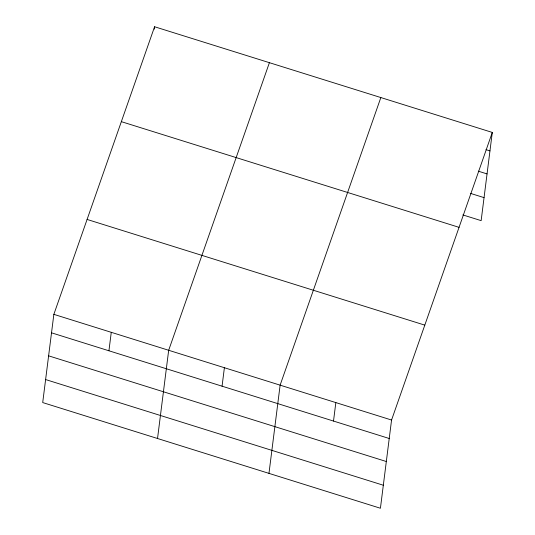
<?xml version="1.0" encoding="UTF-8"?>
<svg xmlns="http://www.w3.org/2000/svg" width="535" height="535" viewBox="0 0 535 535"><rect width="100%" height="100%" fill="white"/><g stroke="black" fill="none" stroke-linecap="round" stroke-linejoin="round"><path stroke-width="0.8" d="M53.854 314.353L42.706 402.567L380.418 508.25L391.56 420.029L492.294 132.433L154.582 26.75L53.854 314.353L391.56 420.029M108.933 350.786L111.267 332.315M154.281 29.157L154.582 26.75M157.531 438.499L168.672 350.285L269.406 62.682M222.065 386.19L224.392 367.719M268.971 473.375L280.119 385.16L380.846 97.557M333.506 421.065L335.84 402.594M492.294 132.433L481.146 220.647L462.835 214.916M485.981 149.653L489.96 150.897M478.297 171.173L487.051 173.915M470.519 193.396L484.055 197.629M121.345 121.659L459.05 227.342M87.091 219.444L424.803 325.126M51.52 332.817L389.226 438.499M48.611 355.835L386.317 461.518M45.615 379.556L383.321 485.232"/></g></svg>
